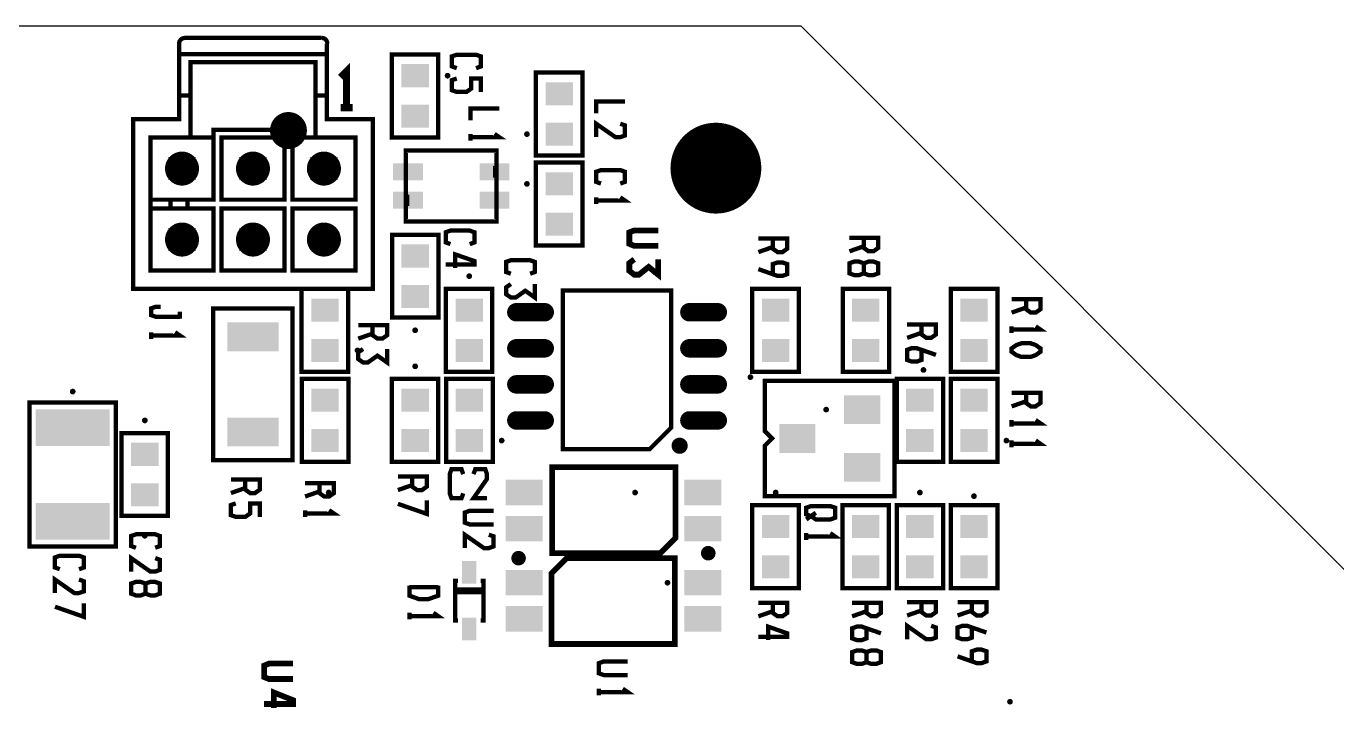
# Model space of a CAD drawing. Extents: x -5 to 195, y -5 to 45.
# Drawn here: x 51.7 to 97.87, y 20.89 to 45 of the extents above; entities that cross this region are included whole.
import ezdxf

# ---------------------------------------------------------------- set-up
doc = ezdxf.new("R2010")
doc.units = 0
doc.header["$MEASUREMENT"] = 0
doc.layers.get('0').update_dxf_attribs({"linetype": 'CONTINUOUS'})
for name, color, linetype in [('22-304-1_DRD', 7, 'CONTINUOUS'), ('22-304-1_SPT', 254, 'CONTINUOUS'), ('22-304-1_SST', 1, 'CONTINUOUS'), ('THRUHOLE_NPT', 11, 'CONTINUOUS'), ('THRUHOLE_TAP', 13, 'CONTINUOUS')]:
    doc.layers.add(name, color=color, linetype=linetype)

# ---------------------------------------------------------------- blocks, each defined once
blk = doc.blocks.new('RECTANGLE_3')
blk.add_solid([(0.4826, 0.4064), (0.4826, -0.4064), (-0.4826, 0.4064), (-0.4826, -0.4064)])
blk = doc.blocks.new('RECTANGLE_4')
blk.add_solid([(1.30048, 0.6477), (1.30048, -0.6477), (-1.30048, 0.6477), (-1.30048, -0.6477)])
blk = doc.blocks.new('RECTANGLE_5')
blk.add_solid([(0.4826, 0.4064), (0.4826, -0.4064), (-0.4826, 0.4064), (-0.4826, -0.4064)])
blk = doc.blocks.new('RECTANGLE_9')
blk.add_solid([(0.9017, 0.508), (0.9017, -0.508), (-0.9017, 0.508), (-0.9017, -0.508)])
blk = doc.blocks.new('RECTANGLE_13')
blk.add_solid([(0.25019, 0.40005), (0.25019, -0.40005), (-0.25019, 0.40005), (-0.25019, -0.40005)])
blk = doc.blocks.new('RECTANGLE_30')
blk.add_solid([(0.52451, 0.29972), (0.52451, -0.29972), (-0.52451, 0.29972), (-0.52451, -0.29972)])
blk = doc.blocks.new('RECTANGLE_32')
blk.add_solid([(0.635, 0.508), (0.635, -0.508), (-0.635, 0.508), (-0.635, -0.508)])
blk = doc.blocks.new('RECTANGLE_33')
blk.add_solid([(0.65024, 0.44958), (0.65024, -0.44958), (-0.65024, 0.44958), (-0.65024, -0.44958)])
blk = doc.blocks.new('OBLONG_34')
at = {"const_width": 0.65024}
blk.add_lwpolyline([(0.50038, 0), (-0.50038, 0)], dxfattribs=at)
at = {"const_width": 0.32512}
for points in [[(-0.66294, 0, 1), (-0.33782, 0, 1)], [(0.33782, 0, 1), (0.66294, 0, 1)]]:
    blk.add_lwpolyline(points, format="xyb", close=True, dxfattribs=at)
blk = doc.blocks.new('ROUND_19')
at = {"const_width": 0.65024}
blk.add_lwpolyline([(-0.32512, 0, 1), (0.32512, 0, 1)], format="xyb", close=True, dxfattribs=at)
blk = doc.blocks.new('ROUND_1')
at = {"const_width": 1.6002}
blk.add_lwpolyline([(-0.8001, 0, 1), (0.8001, 0, 1)], format="xyb", close=True, dxfattribs=at)
blk = doc.blocks.new('ROUND_88')
at = {"const_width": 0.10033}
blk.add_lwpolyline([(-0.050164, 0, 1), (0.050164, 0, 1)], format="xyb", close=True, dxfattribs=at)
blk = doc.blocks.new('ROUND_89')
at = {"const_width": 0.59944}
blk.add_lwpolyline([(-0.29972, 0, 1), (0.29972, 0, 1)], format="xyb", close=True, dxfattribs=at)

msp = doc.modelspace()

# ---------------------------------------------------------------- linework, layer by layer
at = {"layer": '22-304-1_DRD'}
for p, q in [((78.99908, 44.99864), (-4.99872, 44.99864)), ((101.99878, 21.99894), (78.99908, 44.99864))]:
    msp.add_line(p, q, dxfattribs=at)
at = {"layer": '22-304-1_SST', "const_width": 0.1524}
for points in [[(57.2897, 44.58462, 0.4142136), (57.08904, 44.38396)], [(62.3062, 44.39666, 0.4142136), (62.11824, 44.58462)], [(65.1256, 40.61968, 0.4142136), (65.0748, 40.56888)], [(68.2752, 40.56888, 0.4142136), (68.2244, 40.61968)], [(65.0748, 38.16858, 0.4142136), (65.1256, 38.11778)], [(68.2244, 38.12032, 0.4142136), (68.27266, 38.16858)], [(74.72172, 30.43174, 0.4142136), (74.51344, 30.22346)], [(74.93, 30.22346, 0.4142136), (74.72172, 30.43174)], [(74.51344, 30.22346, 0.4142136), (74.72172, 30.01518)], [(74.72172, 30.01518, 0.4142136), (74.93, 30.22346)], [(69.0499, 26.44394, 0.4142136), (68.86956, 26.2636)], [(68.86956, 26.2636, 0.4142136), (69.0499, 26.08326)], [(69.2277, 26.2636, 0.4142136), (69.0499, 26.4414)], [(69.0499, 26.0858, 0.4142136), (69.2277, 26.2636)], [(75.7301, 26.6192, 0.4142136), (75.54976, 26.43886)], [(75.54976, 26.43886, 0.4142136), (75.7301, 26.25852)], [(75.91044, 26.43886, 0.4142136), (75.7301, 26.6192)], [(75.7301, 26.25852, 0.4142136), (75.91044, 26.43886)]]:
    msp.add_lwpolyline(points, format="xyb", dxfattribs=at)
at = {"layer": '22-304-1_SST'}
for points, const_width in [([(62.29096, 44.38396), (62.29096, 44.01566), (57.08904, 44.01566), (57.08904, 44.38396)], 0.1524), ([(57.2897, 44.58462), (62.103, 44.58462)], 0.1524), ([(62.11824, 44.58462), (62.10305, 44.58401)], 0.1524), ([(62.3062, 44.38142), (62.30438, 44.39636)], 0.1524), ([(57.08904, 42.55516), (57.08904, 44.01566)], 0.1524), ([(62.29096, 44.01566), (62.29096, 42.55516)], 0.1524), ([(64.5795, 44.0055), (64.5795, 41.0845), (66.2178, 41.0845), (66.2178, 44.0055), (64.5795, 44.0055)], 0.1524), ([(66.87058, 43.52036), (66.7004, 43.58132), (66.7004, 43.93692), (66.87058, 43.99534), (67.54876, 43.99534), (67.7164, 43.93692), (67.7164, 43.58132), (67.54876, 43.52036)], 0.1524), ([(61.88964, 42.55516), (62.29096, 42.55516), (62.29096, 41.72458), (63.90894, 41.72458), (63.90894, 35.74542), (55.46852, 35.74542), (55.46852, 41.72458), (57.08904, 41.72458), (57.08904, 42.55516), (57.49036, 42.55516), (57.49036, 43.73372), (61.88964, 43.73372), (61.88964, 42.55516), (61.88964, 41.07942), (61.07938, 41.07942)], 0.1524), ([(62.98692, 42.13352), (62.98692, 43.40352), (62.7761, 43.1927)], 0.254), ([(69.6595, 43.3705), (69.6595, 40.4495), (71.2978, 40.4495), (71.2978, 43.3705), (69.6595, 43.3705)], 0.1524), ([(66.87058, 43.15714), (66.7004, 43.09872), (66.7004, 42.74312), (66.87058, 42.68216), (67.2084, 42.68216), (67.37858, 42.80154), (67.37858, 43.15714), (67.7164, 43.15714), (67.7164, 42.68216)], 0.1524), ([(61.88964, 41.07942), (63.29934, 41.07942), (63.29934, 38.88994), (61.07938, 38.88994), (61.07938, 41.35374), (58.30062, 41.35374), (58.30062, 38.88994), (57.38876, 38.88994), (57.38876, 38.58006), (58.30062, 38.58006), (58.30062, 36.39058), (56.08066, 36.39058), (56.08066, 41.07942), (57.49036, 41.07942), (57.49036, 42.55516)], 0.1524), ([(63.20028, 42.13352), (62.7761, 42.13352)], 0.254), ([(67.35318, 41.68902), (67.35318, 42.10558), (68.36918, 42.10558)], 0.1524), ([(71.7804, 41.93032), (71.7804, 42.34434), (72.7964, 42.34434)], 0.1524), ([(71.7804, 41.09212), (71.7804, 41.56456), (72.45858, 41.09212), (72.62876, 41.09212), (72.7964, 41.15054), (72.7964, 41.50614), (72.62876, 41.56456)], 0.1524), ([(58.30062, 41.07942), (57.49036, 41.07942)], 0.1524), ([(58.58002, 41.07942), (58.58002, 38.88994), (60.79998, 38.88994), (60.79998, 41.07942), (58.58002, 41.07942)], 0.1524), ([(67.35318, 40.9702), (67.35318, 41.20642)], 0.1524), ([(67.35318, 41.08958), (68.36918, 41.08958), (68.199, 41.20642)], 0.1524), ([(65.1256, 40.61968), (65.0748, 40.61968), (65.0748, 40.56888), (65.0748, 38.16858), (65.0748, 38.12032), (65.1256, 38.12032)], 0.1524), ([(65.1256, 40.61968), (68.2244, 40.61968)], 0.1524), ([(68.2244, 38.12032), (68.2752, 38.12032), (68.2752, 38.16858), (68.2752, 40.56888), (68.2752, 40.61968), (68.2244, 40.61968)], 0.1524), ([(57.023, 40.15232), (56.87314, 40.30218), (57.50814, 40.30218), (57.35828, 40.15232), (57.023, 40.15232), (57.023, 39.81704), (56.87314, 39.66718), (57.50814, 39.66718), (57.35828, 39.81704), (57.023, 39.81704)], 0.1524), ([(56.87314, 39.66718), (56.87314, 40.30218)], 0.1524), ([(57.35828, 40.15232), (57.35828, 39.81704)], 0.1524), ([(57.50814, 39.66718), (57.50814, 40.30218)], 0.1524), ([(59.52236, 40.15232), (59.3725, 40.30218), (60.0075, 40.30218), (59.85764, 40.15232), (59.52236, 40.15232), (59.52236, 39.81704), (59.3725, 39.66718), (60.0075, 39.66718), (59.85764, 39.81704), (59.52236, 39.81704)], 0.1524), ([(59.3725, 39.66718), (59.3725, 40.30218)], 0.1524), ([(59.85764, 40.15232), (59.85764, 39.81704)], 0.1524), ([(60.0075, 39.66718), (60.0075, 40.30218)], 0.1524), ([(62.02172, 40.15232), (61.87186, 40.30218), (62.50686, 40.30218), (62.357, 40.15232), (62.02172, 40.15232), (62.02172, 39.81704), (61.87186, 39.66718), (62.50686, 39.66718), (62.357, 39.81704), (62.02172, 39.81704)], 0.1524), ([(61.87186, 39.66718), (61.87186, 40.30218)], 0.1524), ([(62.357, 40.15232), (62.357, 39.81704)], 0.1524), ([(62.50686, 39.66718), (62.50686, 40.30218)], 0.1524), ([(69.6595, 40.1955), (69.6595, 37.2745), (71.2978, 37.2745), (71.2978, 40.1955), (69.6595, 40.1955)], 0.1524), ([(68.2244, 39.66972), (68.2244, 40.07104)], 0.1524), ([(71.95058, 39.45636), (71.7804, 39.51732), (71.7804, 39.87292), (71.95058, 39.93134), (72.62876, 39.93134), (72.7964, 39.87292), (72.7964, 39.51732), (72.62876, 39.45636)], 0.1524), ([(56.78932, 38.88994), (56.08066, 38.88994)], 0.1524), ([(57.38876, 38.58006), (56.78932, 38.58006), (56.78932, 38.88994), (57.38876, 38.88994)], 0.1524), ([(65.1256, 39.07028), (65.1256, 38.66896)], 0.1524), ([(71.7804, 38.73754), (71.7804, 38.97376)], 0.1524), ([(71.7804, 38.85692), (72.7964, 38.85692), (72.62876, 38.97376)], 0.1524), ([(56.08066, 38.58006), (56.78932, 38.58006)], 0.1524), ([(58.58002, 36.39058), (60.79998, 36.39058), (60.79998, 38.58006), (58.58002, 38.58006), (58.58002, 36.39058)], 0.1524), ([(61.07938, 36.39058), (63.29934, 36.39058), (63.29934, 38.58006), (61.07938, 38.58006), (61.07938, 36.39058)], 0.1524), ([(57.35828, 37.31768), (57.50814, 37.16782), (56.87314, 37.16782), (57.023, 37.31768), (57.35828, 37.31768), (57.35828, 37.65296), (57.50814, 37.80282), (56.87314, 37.80282), (57.023, 37.65296), (57.35828, 37.65296)], 0.1524), ([(56.87314, 37.16782), (56.87314, 37.80282)], 0.1524), ([(57.50814, 37.16782), (57.50814, 37.80282)], 0.1524), ([(60.0075, 37.16782), (60.0075, 37.80282), (59.3725, 37.80282), (59.52236, 37.65296), (59.52236, 37.31768), (59.3725, 37.16782), (60.0075, 37.16782), (59.85764, 37.31768), (59.85764, 37.65296), (59.52236, 37.65296)], 0.1524), ([(59.3725, 37.16782), (59.3725, 37.80282)], 0.1524), ([(60.0075, 37.80282), (59.85764, 37.65296)], 0.1524), ([(62.50686, 37.16782), (62.50686, 37.80282), (61.87186, 37.80282), (61.87186, 37.16782), (62.50686, 37.16782), (62.357, 37.31768), (62.357, 37.65296), (62.02172, 37.65296), (62.02172, 37.31768), (62.357, 37.31768)], 0.1524), ([(61.87186, 37.80282), (62.02172, 37.65296)], 0.1524), ([(62.50686, 37.80282), (62.357, 37.65296)], 0.1524), ([(68.2244, 38.12032), (65.1256, 38.12032)], 0.1524), ([(66.64706, 37.3253), (66.47942, 37.38626), (66.47942, 37.74186), (66.64706, 37.80028), (67.32524, 37.80028), (67.49542, 37.74186), (67.49542, 37.38626), (67.32524, 37.3253)], 0.1524), ([(73.96734, 37.26434), (73.12152, 37.26434), (72.95134, 37.33292), (72.95134, 37.73932), (73.12152, 37.80536), (73.96734, 37.80536)], 0.2032), ([(57.023, 37.31768), (57.023, 37.65296)], 0.1524), ([(66.2305, 34.7345), (66.2305, 37.6555), (64.5922, 37.6555), (64.5922, 34.7345), (66.2305, 34.7345)], 0.1524), ([(78.0034, 37.51834), (78.0034, 37.16274), (78.17358, 37.04336), (78.34376, 37.04336), (78.5114, 37.16274), (78.5114, 37.51834), (77.4954, 37.51834)], 0.1524), ([(81.21142, 37.54628), (81.21142, 37.19068), (81.37906, 37.0713), (81.54924, 37.0713), (81.71942, 37.19068), (81.71942, 37.54628), (80.70342, 37.54628)], 0.1524), ([(59.85764, 37.31768), (59.52236, 37.31768)], 0.1524), ([(61.87186, 37.16782), (62.02172, 37.31768)], 0.1524), ([(66.81724, 36.4871), (66.81724, 36.96208), (67.49542, 36.72586), (67.49542, 36.60648), (66.47942, 36.60648)], 0.1524), ([(78.0034, 37.22116), (77.4954, 37.04336)], 0.1524), ([(81.21142, 37.2491), (80.70342, 37.0713)], 0.1524), ([(68.77558, 36.28136), (68.6054, 36.34232), (68.6054, 36.69792), (68.77558, 36.75634), (69.45376, 36.75634), (69.6214, 36.69792), (69.6214, 36.34232), (69.45376, 36.28136)], 0.1524), ([(73.12152, 36.78936), (72.95134, 36.65474), (72.95134, 36.38296), (73.12152, 36.24834), (73.28916, 36.24834), (73.62952, 36.52012), (73.96734, 36.24834), (73.96734, 36.78936)], 0.2032), ([(78.0034, 36.26612), (78.0034, 36.62172), (78.17358, 36.68014), (78.34376, 36.68014), (78.5114, 36.62172), (78.5114, 36.26612), (78.34376, 36.20516), (78.17358, 36.20516), (77.4954, 36.44392)], 0.1524), ([(81.21142, 36.29406), (81.37906, 36.2331), (81.54924, 36.2331), (81.71942, 36.29406), (81.71942, 36.64966), (81.54924, 36.70808), (81.37906, 36.70808), (81.21142, 36.64966), (81.21142, 36.29406), (81.04124, 36.2331), (80.87106, 36.2331), (80.70342, 36.29406), (80.70342, 36.64966), (80.87106, 36.70808), (81.04124, 36.70808), (81.21142, 36.64966)], 0.1524), ([(61.4045, 35.7505), (61.4045, 32.8295), (63.0428, 32.8295), (63.0428, 35.7505), (61.4045, 35.7505)], 0.1524), ([(66.4845, 35.7505), (66.4845, 32.8295), (68.1228, 32.8295), (68.1228, 35.7505), (66.4845, 35.7505)], 0.1524), ([(68.77558, 35.91814), (68.6054, 35.79876), (68.6054, 35.56254), (68.77558, 35.44316), (68.94576, 35.44316), (69.28358, 35.68192), (69.6214, 35.44316), (69.6214, 35.91814)], 0.1524), ([(73.66, 30.099), (70.612, 30.099), (70.612, 35.687), (74.422, 35.687), (74.422, 30.861), (73.66, 30.099)], 0.1524), ([(77.2795, 35.7505), (77.2795, 32.8295), (78.9178, 32.8295), (78.9178, 35.7505), (77.2795, 35.7505)], 0.1524), ([(82.1055, 32.8295), (82.1055, 35.7505), (80.4672, 35.7505), (80.4672, 32.8295), (82.1055, 32.8295)], 0.1524), ([(85.9155, 32.8295), (85.9155, 35.7505), (84.2772, 35.7505), (84.2772, 32.8295), (85.9155, 32.8295)], 0.1524), ([(56.4388, 35.12058), (56.26862, 35.12058), (56.10098, 35.05962), (56.10098, 34.8234), (56.26862, 34.76498), (57.11698, 34.76498)], 0.1524), ([(61.087, 29.718), (58.293, 29.718), (58.293, 35.052), (61.087, 35.052), (61.087, 29.718)], 0.1524), ([(86.92642, 35.38728), (86.92642, 35.03168), (87.09406, 34.9123), (87.26424, 34.9123), (87.43442, 35.03168), (87.43442, 35.38728), (86.41842, 35.38728)], 0.1524), ([(86.92642, 35.0901), (86.41842, 34.9123)], 0.1524), ([(57.11698, 34.70402), (57.11698, 34.94278)], 0.1524), ([(56.10098, 33.9852), (56.10098, 34.22142)], 0.1524), ([(56.10098, 34.10458), (57.11698, 34.10458), (56.9468, 34.22142)], 0.1524), ([(63.9064, 34.47034), (63.9064, 34.11474), (64.07658, 33.99536), (64.24676, 33.99536), (64.4144, 34.11474), (64.4144, 34.47034), (63.3984, 34.47034)], 0.1524), ([(63.9064, 34.17316), (63.3984, 33.99536)], 0.1524), ([(83.24342, 34.49828), (83.24342, 34.14268), (83.41106, 34.0233), (83.58124, 34.0233), (83.75142, 34.14268), (83.75142, 34.49828), (82.73542, 34.49828)], 0.1524), ([(83.24342, 34.2011), (82.73542, 34.0233)], 0.1524), ([(86.41842, 34.19348), (86.41842, 34.4297)], 0.1524), ([(86.41842, 34.31286), (87.43442, 34.31286), (87.26424, 34.4297)], 0.1524), ([(63.56858, 33.63214), (63.3984, 33.51276), (63.3984, 33.27654), (63.56858, 33.15716), (63.73876, 33.15716), (64.07658, 33.39592), (64.4144, 33.15716), (64.4144, 33.63214)], 0.1524), ([(83.24342, 33.60166), (83.24342, 33.24606), (83.07324, 33.1851), (82.90306, 33.1851), (82.73542, 33.24606), (82.73542, 33.60166), (82.90306, 33.66008), (83.07324, 33.66008), (83.75142, 33.42386)], 0.1524), ([(86.41842, 33.65246), (86.58606, 33.7693), (86.75624, 33.83026), (87.09406, 33.83026), (87.26424, 33.7693), (87.43442, 33.65246), (87.43442, 33.53308), (87.26424, 33.4137), (87.09406, 33.35528), (86.75624, 33.35528), (86.58606, 33.4137), (86.41842, 33.53308), (86.41842, 33.65246)], 0.1524), ([(63.0555, 29.6545), (63.0555, 32.5755), (61.4172, 32.5755), (61.4172, 29.6545), (63.0555, 29.6545)], 0.1524), ([(64.5795, 32.5755), (64.5795, 29.6545), (66.2178, 29.6545), (66.2178, 32.5755), (64.5795, 32.5755)], 0.1524), ([(68.1355, 29.6545), (68.1355, 32.5755), (66.4972, 32.5755), (66.4972, 29.6545), (68.1355, 29.6545)], 0.1524), ([(82.296, 28.448), (82.296, 32.512), (77.724, 32.512), (77.724, 30.734), (77.978, 30.48), (77.724, 30.226), (77.724, 28.448), (82.296, 28.448)], 0.1524), ([(84.0105, 29.6545), (84.0105, 32.5755), (82.3722, 32.5755), (82.3722, 29.6545), (84.0105, 29.6545)], 0.1524), ([(85.9155, 29.6545), (85.9155, 32.5755), (84.2772, 32.5755), (84.2772, 29.6545), (85.9155, 29.6545)], 0.1524), ([(86.92642, 32.08528), (86.92642, 31.72968), (87.09406, 31.6103), (87.26424, 31.6103), (87.43442, 31.72968), (87.43442, 32.08528), (86.41842, 32.08528)], 0.1524), ([(86.92642, 31.7881), (86.41842, 31.6103)], 0.1524), ([(54.483, 31.75), (51.816, 31.75), (51.816, 26.67), (54.864, 26.67), (54.864, 31.75), (54.483, 31.75)], 0.1524), ([(86.41842, 30.89148), (86.41842, 31.1277)], 0.1524), ([(86.41842, 31.01086), (87.43442, 31.01086), (87.26424, 31.1277)], 0.1524), ([(55.0545, 30.6705), (55.0545, 27.7495), (56.6928, 27.7495), (56.6928, 30.6705), (55.0545, 30.6705)], 0.1524), ([(74.61504, 30.4038), (74.61504, 30.04566)], 0.1524), ([(74.7522, 30.4292), (74.7522, 30.01772)], 0.1524), ([(86.41842, 30.17266), (86.41842, 30.40888)], 0.1524), ([(86.41842, 30.2895), (87.43442, 30.2895), (87.26424, 30.40888)], 0.1524), ([(74.92746, 30.25394), (74.51598, 30.25394)], 0.1524), ([(74.89952, 30.11678), (74.54138, 30.11678)], 0.1524), ([(74.84364, 30.3911), (74.59726, 30.3911)], 0.1524), ([(74.88936, 30.34792), (74.88936, 30.10154)], 0.1524), ([(74.041, 26.4414), (70.231, 26.4414), (70.231, 29.464), (74.5744, 29.464), (74.5744, 26.9748), (74.041, 26.4414)], 0.20066), ([(59.42076, 29.0322), (59.42076, 28.6766), (59.59094, 28.55722), (59.76112, 28.55722), (59.92876, 28.6766), (59.92876, 29.0322), (58.91276, 29.0322)], 0.1524), ([(65.3034, 29.13634), (65.3034, 28.78074), (65.47358, 28.66136), (65.64376, 28.66136), (65.8114, 28.78074), (65.8114, 29.13634), (64.7954, 29.13634)], 0.1524), ([(67.09664, 28.54706), (67.03822, 28.37688), (66.68262, 28.37688), (66.62166, 28.54706), (66.62166, 29.2227), (66.68262, 29.39288), (67.03822, 29.39288), (67.09664, 29.2227)], 0.1524), ([(67.93484, 28.37688), (67.45986, 28.37688), (67.93484, 29.05506), (67.93484, 29.2227), (67.87642, 29.39288), (67.52082, 29.39288), (67.45986, 29.2227)], 0.1524), ([(59.42076, 28.73502), (58.91276, 28.55722)], 0.1524), ([(62.03442, 28.91028), (62.03442, 28.55468), (62.20206, 28.4353), (62.37224, 28.4353), (62.54242, 28.55468), (62.54242, 28.91028), (61.52642, 28.91028)], 0.1524), ([(62.03442, 28.6131), (61.52642, 28.4353)], 0.1524), ([(65.3034, 28.83916), (64.7954, 28.66136)], 0.1524), ([(59.08294, 28.194), (58.91276, 28.13304), (58.91276, 27.77744), (59.08294, 27.71902), (59.42076, 27.71902), (59.59094, 27.8384), (59.59094, 28.194), (59.92876, 28.194), (59.92876, 27.71902)], 0.1524), ([(64.7954, 28.17876), (65.8114, 27.82316), (65.8114, 28.29814)], 0.1524), ([(77.2795, 28.1305), (77.2795, 25.2095), (78.9178, 25.2095), (78.9178, 28.1305), (77.2795, 28.1305)], 0.1524), ([(79.35214, 28.10002), (79.18196, 28.0416), (79.18196, 27.80538), (79.35214, 27.74442), (79.51978, 27.62758), (80.02778, 27.62758), (80.19796, 27.686), (80.19796, 28.0416), (80.02778, 28.10002), (79.35214, 28.10002)], 0.1524), ([(80.4545, 28.1305), (80.4545, 25.2095), (82.0928, 25.2095), (82.0928, 28.1305), (80.4545, 28.1305)], 0.1524), ([(84.0105, 25.2095), (84.0105, 28.1305), (82.3722, 28.1305), (82.3722, 25.2095), (84.0105, 25.2095)], 0.1524), ([(85.9155, 25.2095), (85.9155, 28.1305), (84.2772, 28.1305), (84.2772, 25.2095), (85.9155, 25.2095)], 0.1524), ([(61.52642, 27.71648), (61.52642, 27.9527)], 0.1524), ([(61.52642, 27.83586), (62.54242, 27.83586), (62.37224, 27.9527)], 0.1524), ([(68.16598, 27.45486), (67.32016, 27.45486), (67.14998, 27.51582), (67.14998, 27.87142), (67.32016, 27.92984), (68.16598, 27.92984)], 0.1524), ([(79.51978, 27.8638), (79.18196, 27.62758)], 0.1524), ([(55.56758, 26.62936), (55.3974, 26.69032), (55.3974, 27.04592), (55.56758, 27.10434), (56.24576, 27.10434), (56.4134, 27.04592), (56.4134, 26.69032), (56.24576, 26.62936)], 0.1524), ([(67.14998, 26.61666), (67.14998, 27.09164), (67.82816, 26.61666), (67.99834, 26.61666), (68.16598, 26.67762), (68.16598, 27.03322), (67.99834, 27.09164)], 0.1524), ([(79.18196, 26.90622), (79.18196, 27.14498)], 0.1524), ([(79.18196, 27.0256), (80.19796, 27.0256), (80.02778, 27.14498)], 0.1524), ([(52.88534, 25.87498), (52.71516, 25.9334), (52.71516, 26.289), (52.88534, 26.34996), (53.56098, 26.34996), (53.73116, 26.289), (53.73116, 25.9334), (53.56098, 25.87498)], 0.1524), ([(55.3974, 25.79116), (55.3974, 26.26614), (56.07558, 25.79116), (56.24576, 25.79116), (56.4134, 25.85212), (56.4134, 26.20772), (56.24576, 26.26614)], 0.1524), ([(69.21754, 26.32456), (68.87972, 26.32456)], 0.1524), ([(68.97116, 26.42616), (68.97116, 26.10358)], 0.1524), ([(69.10832, 26.43378), (69.10832, 26.09596)], 0.1524), ([(70.739, 26.2636), (74.549, 26.2636), (74.549, 23.241), (70.2056, 23.241), (70.2056, 25.7302), (70.739, 26.2636)], 0.20066), ([(75.90028, 26.49728), (75.55992, 26.49728)], 0.1524), ([(75.89266, 26.36012), (75.56754, 26.36012)], 0.1524), ([(75.65136, 26.60142), (75.65136, 26.2763)], 0.1524), ([(75.78852, 26.60904), (75.78852, 26.26868)], 0.1524), ([(69.20992, 26.1874), (68.88734, 26.1874)], 0.1524), ([(52.71516, 25.03678), (52.71516, 25.51176), (53.39334, 25.03678), (53.56098, 25.03678), (53.73116, 25.0952), (53.73116, 25.4508), (53.56098, 25.51176)], 0.1524), ([(55.9054, 25.01392), (56.07558, 24.95296), (56.24576, 24.95296), (56.4134, 25.01392), (56.4134, 25.36952), (56.24576, 25.42794), (56.07558, 25.42794), (55.9054, 25.36952), (55.9054, 25.01392), (55.73776, 24.95296), (55.56758, 24.95296), (55.3974, 25.01392), (55.3974, 25.36952), (55.56758, 25.42794), (55.73776, 25.42794), (55.9054, 25.36952)], 0.1524), ([(66.91122, 25.4635), (66.80962, 25.4635), (66.80962, 24.0665), (66.91122, 24.0665)], 0.1524), ([(67.70878, 24.0665), (67.81038, 24.0665), (67.81038, 25.4635), (67.70878, 25.4635)], 0.1524), ([(65.19926, 25.2984), (65.19926, 24.9428), (65.53708, 24.82342), (65.8749, 24.82342), (66.21526, 24.9428), (66.21526, 25.2984)], 0.1524), ([(65.19926, 25.23744), (66.21526, 25.23744)], 0.1524), ([(67.81038, 25.16378), (67.81038, 25.06472), (66.80962, 25.06472), (66.80962, 25.16378), (67.81038, 25.16378)], 0.1524), ([(52.71516, 24.55418), (53.73116, 24.19858), (53.73116, 24.67356)], 0.1524), ([(78.0034, 24.69134), (78.0034, 24.33574), (78.17358, 24.21636), (78.34376, 24.21636), (78.5114, 24.33574), (78.5114, 24.69134), (77.4954, 24.69134)], 0.1524), ([(81.3054, 24.69134), (81.3054, 24.33574), (81.47558, 24.21636), (81.64576, 24.21636), (81.8134, 24.33574), (81.8134, 24.69134), (80.7974, 24.69134)], 0.1524), ([(83.24342, 24.71928), (83.24342, 24.36368), (83.41106, 24.2443), (83.58124, 24.2443), (83.75142, 24.36368), (83.75142, 24.71928), (82.73542, 24.71928)], 0.1524), ([(83.24342, 24.4221), (82.73542, 24.2443)], 0.1524), ([(85.02142, 24.71928), (85.02142, 24.36368), (85.18906, 24.2443), (85.35924, 24.2443), (85.52942, 24.36368), (85.52942, 24.71928), (84.51342, 24.71928)], 0.1524), ([(85.02142, 24.4221), (84.51342, 24.2443)], 0.1524), ([(65.19926, 24.1046), (65.19926, 24.34082)], 0.1524), ([(65.19926, 24.22144), (66.21526, 24.22144), (66.04508, 24.34082)], 0.1524), ([(78.0034, 24.39416), (77.4954, 24.21636)], 0.1524), ([(81.3054, 24.39416), (80.7974, 24.21636)], 0.1524), ([(82.73542, 23.4061), (82.73542, 23.88108), (83.41106, 23.4061), (83.58124, 23.4061), (83.75142, 23.46706), (83.75142, 23.82266), (83.58124, 23.88108)], 0.1524), ([(77.83576, 23.37816), (77.83576, 23.85314), (78.5114, 23.61692), (78.5114, 23.49754), (77.4954, 23.49754)], 0.1524), ([(81.3054, 23.79472), (81.3054, 23.43912), (81.13776, 23.37816), (80.96758, 23.37816), (80.7974, 23.43912), (80.7974, 23.79472), (80.96758, 23.85314), (81.13776, 23.85314), (81.8134, 23.61692)], 0.1524), ([(85.02142, 23.82266), (85.02142, 23.46706), (84.85124, 23.4061), (84.68106, 23.4061), (84.51342, 23.46706), (84.51342, 23.82266), (84.68106, 23.88108), (84.85124, 23.88108), (85.52942, 23.64486)], 0.1524), ([(81.3054, 22.60092), (81.47558, 22.53996), (81.64576, 22.53996), (81.8134, 22.60092), (81.8134, 22.95652), (81.64576, 23.01494), (81.47558, 23.01494), (81.3054, 22.95652), (81.3054, 22.60092), (81.13776, 22.53996), (80.96758, 22.53996), (80.7974, 22.60092), (80.7974, 22.95652), (80.96758, 23.01494), (81.13776, 23.01494), (81.3054, 22.95652)], 0.1524), ([(85.02142, 22.62886), (85.02142, 22.98446), (85.18906, 23.04288), (85.35924, 23.04288), (85.52942, 22.98446), (85.52942, 22.62886), (85.35924, 22.5679), (85.18906, 22.5679), (84.51342, 22.80666)], 0.1524), ([(61.0997, 22.00656), (60.25388, 22.00656), (60.0837, 22.07514), (60.0837, 22.48154), (60.25388, 22.55012), (61.0997, 22.55012)], 0.2032), ([(72.88784, 22.1488), (72.04202, 22.1488), (71.87184, 22.20976), (71.87184, 22.56536), (72.04202, 22.62378), (72.88784, 22.62378)], 0.1524), ([(71.87184, 21.42998), (71.87184, 21.6662)], 0.1524), ([(71.87184, 21.54936), (72.88784, 21.54936), (72.71766, 21.6662)], 0.1524), ([(60.42406, 20.99056), (60.42406, 21.53412), (61.0997, 21.26234), (61.0997, 21.12772), (60.0837, 21.12772)], 0.2032)]:
    msp.add_lwpolyline(points, dxfattribs=dict(at, const_width=const_width))

# ---------------------------------------------------------------- block references
at = {"layer": '22-304-1_SPT'}
for name, p in [('RECTANGLE_3', (65.405, 43.2562)), ('RECTANGLE_5', (70.485, 42.6212)), ('RECTANGLE_3', (65.405, 41.8338)), ('RECTANGLE_5', (70.485, 41.1988)), ('RECTANGLE_30', (65.151, 39.87038)), ('RECTANGLE_30', (68.199, 39.87038)), ('RECTANGLE_3', (70.485, 39.4462)), ('RECTANGLE_30', (65.151, 38.86962)), ('RECTANGLE_30', (68.199, 38.86962)), ('RECTANGLE_3', (70.485, 38.0238)), ('RECTANGLE_3', (65.405, 36.9062)), ('RECTANGLE_3', (65.405, 35.4838)), ('RECTANGLE_5', (62.23, 35.0012)), ('RECTANGLE_3', (67.31, 35.0012)), ('OBLONG_34', (69.469, 34.925)), ('OBLONG_34', (75.565, 34.925)), ('RECTANGLE_5', (78.105, 35.0012)), ('RECTANGLE_5', (81.28, 35.0012)), ('RECTANGLE_5', (85.09, 35.0012)), ('RECTANGLE_9', (59.69, 34.0614)), ('RECTANGLE_5', (62.23, 33.5788)), ('RECTANGLE_3', (67.31, 33.5788)), ('OBLONG_34', (69.469, 33.655)), ('OBLONG_34', (75.565, 33.655)), ('RECTANGLE_5', (78.105, 33.5788)), ('RECTANGLE_5', (81.28, 33.5788)), ('RECTANGLE_5', (85.09, 33.5788)), ('OBLONG_34', (69.469, 32.385)), ('OBLONG_34', (75.565, 32.385)), ('RECTANGLE_5', (62.23, 31.8262)), ('RECTANGLE_5', (65.405, 31.8262)), ('RECTANGLE_3', (67.31, 31.8262)), ('RECTANGLE_32', (81.153, 31.496)), ('RECTANGLE_5', (83.185, 31.8262)), ('RECTANGLE_5', (85.09, 31.8262)), ('RECTANGLE_4', (53.34, 30.861)), ('OBLONG_34', (69.469, 31.115)), ('OBLONG_34', (75.565, 31.115)), ('RECTANGLE_9', (59.69, 30.7086)), ('RECTANGLE_32', (78.867, 30.48)), ('RECTANGLE_5', (62.23, 30.4038)), ('RECTANGLE_5', (65.405, 30.4038)), ('RECTANGLE_3', (67.31, 30.4038)), ('RECTANGLE_5', (83.185, 30.4038)), ('RECTANGLE_5', (85.09, 30.4038)), ('RECTANGLE_5', (55.88, 29.9212)), ('RECTANGLE_32', (81.153, 29.464)), ('RECTANGLE_5', (55.88, 28.4988)), ('RECTANGLE_33', (69.2404, 28.575)), ('RECTANGLE_33', (75.5396, 28.575)), ('RECTANGLE_4', (53.34, 27.559)), ('RECTANGLE_33', (69.2404, 27.305)), ('RECTANGLE_33', (75.5396, 27.305)), ('RECTANGLE_5', (78.105, 27.3812)), ('RECTANGLE_5', (81.28, 27.3812)), ('RECTANGLE_5', (83.185, 27.3812)), ('RECTANGLE_5', (85.09, 27.3812)), ('RECTANGLE_5', (78.105, 25.9588)), ('RECTANGLE_5', (81.28, 25.9588)), ('RECTANGLE_5', (83.185, 25.9588)), ('RECTANGLE_5', (85.09, 25.9588)), ('RECTANGLE_13', (67.31, 25.76576)), ('RECTANGLE_33', (69.2404, 25.4)), ('RECTANGLE_33', (75.5396, 25.4)), ('RECTANGLE_33', (69.2404, 24.13)), ('RECTANGLE_33', (75.5396, 24.13)), ('RECTANGLE_13', (67.31, 23.76424))]:
    msp.add_blockref(name, p, dxfattribs=at)
at = {"layer": 'THRUHOLE_NPT'}
for name, p in [('ROUND_19', (60.93968, 41.3258)), ('ROUND_1', (75.99934, 39.99992))]:
    msp.add_blockref(name, p, dxfattribs=at)
at = {"layer": 'THRUHOLE_TAP'}
for name, p in [('ROUND_88', (66.548, 43.2562)), ('ROUND_88', (69.342, 41.1988)), ('ROUND_89', (57.19064, 39.98468)), ('ROUND_89', (59.69, 39.98468)), ('ROUND_89', (62.18936, 39.98468)), ('ROUND_88', (69.342, 39.4462)), ('ROUND_89', (57.19064, 37.48532)), ('ROUND_89', (59.69, 37.48532)), ('ROUND_89', (62.18936, 37.48532)), ('ROUND_88', (67.31, 36.195)), ('ROUND_88', (65.405, 34.29)), ('ROUND_88', (63.373, 33.5788)), ('ROUND_88', (65.405, 33.02)), ('ROUND_88', (83.312, 32.893)), ('ROUND_88', (77.216, 32.639)), ('ROUND_88', (53.34, 32.131)), ('ROUND_88', (79.883, 31.496)), ('ROUND_88', (55.88, 31.115)), ('ROUND_88', (68.453, 30.4038)), ('ROUND_88', (86.233, 30.4038)), ('ROUND_88', (62.357, 28.575)), ('ROUND_88', (73.152, 28.575)), ('ROUND_88', (78.105, 28.575)), ('ROUND_88', (83.185, 28.575)), ('ROUND_88', (85.09, 28.448)), ('ROUND_88', (55.88, 27.051)), ('ROUND_88', (74.295, 25.4)), ('ROUND_88', (86.36, 21.209))]:
    msp.add_blockref(name, p, dxfattribs=at)

doc.saveas('drawing.dxf')
